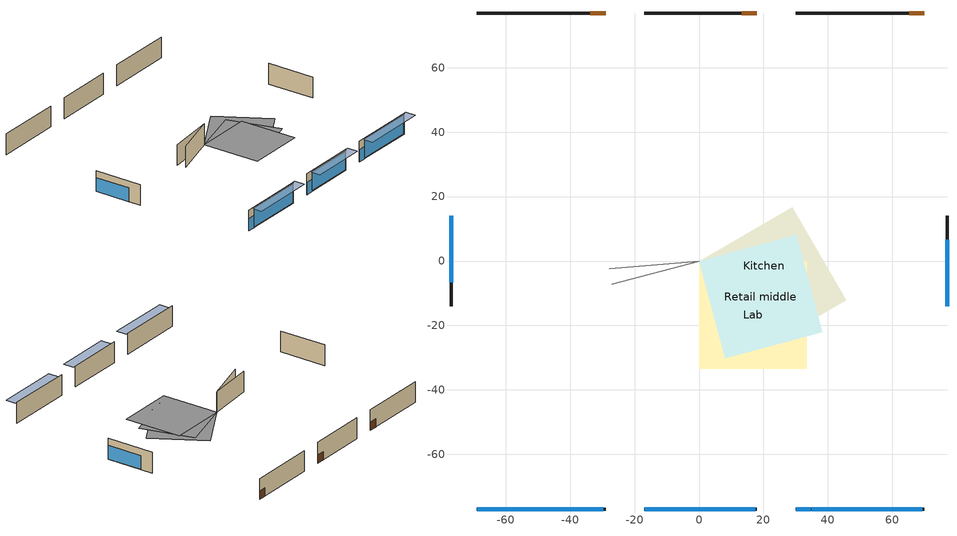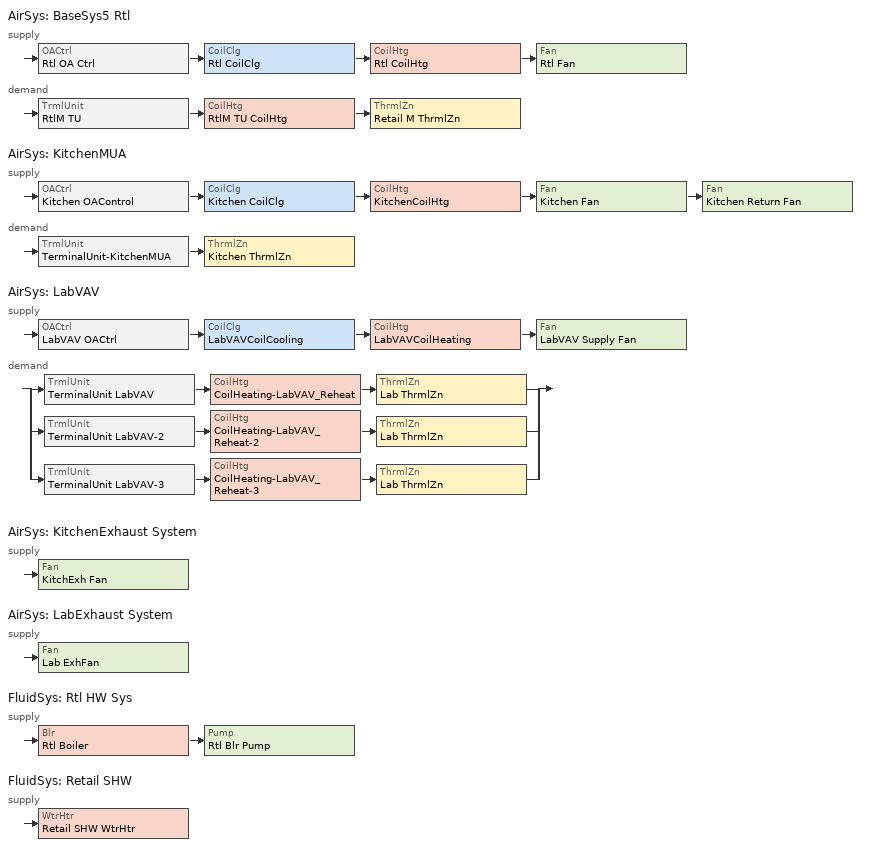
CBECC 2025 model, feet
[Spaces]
Lab
 floor ground (Slab on Grade Cons): 0,0 33.47,0 33.47,-33.47 0,-33.47 z0
 wall outside (Retail Conc ExtWall): -69,-77 -29,-77 / -77,14 -77,-14 / 70,77 30,77 z0:12
 wall to Retail middle (Retail IntWall Cons): -27.89,-2.44 0,0 z0:12
 window (Rtl Fixed Win): -64,-77 -29.71,-77 z0.5:11; -77,14 -77,-6.62 z0:8
 window (Rtl GlassDoor): -68.8,-77 -64.23,-77 z0:7
 door (Rtl Door Cons): 70,77 65.26,77 z0:4.74
Retail middle
 floor ground (Slab on Grade Cons): 0,0 30.24,8.1 38.34,-22.14 8.1,-30.24 z0
 wall outside (Retail Conc ExtWall): -17,-77 18,-77 / 18,77 -17,77 z0:12
 wall to Kitchen (Retail IntWall Cons): 0,0 -27.05,-7.25 z0:12
 window (Rtl Fixed Win): -12,-77 17.52,-77 z0.5:11
 window (Rtl GlassDoor): -16.8,-77 -12.23,-77 z0:7
 door (Rtl Door Cons): 18,77 13.26,77 z0:4.74
Kitchen
 floor ground (Slab on Grade Cons): 0,0 28.98,16.73 45.72,-12.25 16.73,-28.98 z0
 wall outside (Retail Conc ExtWall): 30,-77 70,-77 / 77,-14 77,14 / -29,77 -69,77 z0:12
 window (Rtl Fixed Win): 35,-77 69.29,-77 z0.5:11; 77,-14 77,6.62 z0:8
 window (Rtl GlassDoor): 30.2,-77 34.77,-77 z0:7
 door (Rtl Door Cons): -29,77 -33.74,77 z0:4.74
shading: -66,-77 -66,-83 -27.71,-83 -27.71,-77 z12; -14,-77 -14,-83 19.52,-83 19.52,-77 z12; 33,-77 33,-83 71.29,-83 71.29,-77 z12
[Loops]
AirSys 'BaseSys5 Rtl'
 supply: OACtrl 'Rtl OA Ctrl' > CoilClg 'Rtl CoilClg' > CoilHtg 'Rtl CoilHtg' > Fan 'Rtl Fan'
 demand: TrmlUnit 'RtlM TU' > CoilHtg 'RtlM TU CoilHtg' > ThrmlZn 'Retail M ThrmlZn'
AirSys 'KitchenMUA'
 supply: OACtrl 'Kitchen OAControl' > CoilClg 'Kitchen CoilClg' > CoilHtg 'KitchenCoilHtg' > Fan 'Kitchen Fan' > Fan 'Kitchen Return Fan'
 demand: TrmlUnit 'TerminalUnit-KitchenMUA' > ThrmlZn 'Kitchen ThrmlZn'
AirSys 'LabVAV'
 supply: OACtrl 'LabVAV OACtrl' > CoilClg 'LabVAVCoilCooling' > CoilHtg 'LabVAVCoilHeating' > Fan 'LabVAV Supply Fan'
 demand: split
  | TrmlUnit 'TerminalUnit LabVAV' > CoilHtg 'CoilHeating-LabVAV_Reheat' > ThrmlZn 'Lab ThrmlZn'
  | TrmlUnit 'TerminalUnit LabVAV-2' > CoilHtg 'CoilHeating-LabVAV_Reheat-2' > ThrmlZn 'Lab ThrmlZn'
  | TrmlUnit 'TerminalUnit LabVAV-3' > CoilHtg 'CoilHeating-LabVAV_Reheat-3' > ThrmlZn 'Lab ThrmlZn'
AirSys 'KitchenExhaust System'
 supply: Fan 'KitchExh Fan'
AirSys 'LabExhaust System'
 supply: Fan 'Lab ExhFan'
FluidSys 'Rtl HW Sys'
 supply: Blr 'Rtl Boiler' > Pump 'Rtl Blr Pump'
FluidSys 'Retail SHW'
 supply: WtrHtr 'Retail SHW WtrHtr'
[Proj]
MF8 with Retail Flr1: GasType=NaturalGas; CliZn=ClimateZone12; ZipCode=95555; WeatherStation=SACRAMENTO EXECUTIVE; UseExcptDsgnModel=0; RunTitle=MF8 with Retail Flr1; AnalysisType=Title24Compliance; ResDwellUnits=1; DebugScreen=1
[ResProj]
2019 Prototype 7320ft2 Prop Elec: CALGreen=0; PVCompCredit=0; PVWDCSysSize=( 1, 0, 0, 0, 0 ); AllowExcessPVEDR=0; ReducedPVReq=0; BattMaxCap=0; BattGridHarmCredit=0; SpecifyTargetDRtg=0; Address=1516 Ninth St; IsMultiFamily=1; CentralMFamLaundry=0; DfltMFamLaundryZn=Zone1; UseDefaultACH50=1; Status=New; IsVerified=0; ProjInclKitchen=1; InsulConsQuality=Yes; AllOrientations=0; HasGarage=0; TakeCntrlElecDHWSlrPVCred=0; IAQSupInletsAccessible=1; IAQHasFID=1; ApplRefrigZone[1]=Zone1; ApplWasherZone[1]=Zone1; ApplDryerZone[1]=Zone1; ApplCookZone[1]=Zone1; ApplDishZone[1]=Zone1; Appl_HaveRefrig[1]=1; Appl_HaveDish[1]=1; Appl_HaveCook[1]=1; Appl_HaveWasher[1]=1; Appl_HaveDryer[1]=1; HERSDist=2019 Prototype 7320ft2 Prop Elec-hers-dist-proj; HERSFan=2019 Prototype 7320ft2 Prop Elec-hers-fan-proj; HERSDHW=2019 Prototype 7320ft2 Prop Elec-hers-dhw-proj; HERSProj=2019 Prototype 7320ft2 Prop Elec-hers-proj; SpeclFeatrs=2019 Prototype 7320ft2 Prop Elec-specl-featrs; CSERpt_ZnDataDump=0; CSERpt_HVACDescrip=0; CSERpt_ZnEnergy=0; CSERpt_HtPumpHtg=0; CSERpt_Mtr_All=0; CSERpt_Mtr_Elec=0; CSERpt_Mtr_NGas=0; CSERpt_Mtr_Othr=0; CSERpt_ZnEnergy_DD=0; CSERpt_Mtr_All_DD=0; CSERpt_Mtr_Elec_DD=0; CSERpt_Mtr_NGas_DD=0; CSERpt_Mtr_Othr_DD=0; CSERpt_ZnEnergy_CD=0; CSERpt_Mtr_All_CD=0; CSERpt_Mtr_Elec_CD=0; CSERpt_Mtr_NGas_CD=0; CSERpt_Mtr_Othr_CD=0; CSERpt_ZnEnergy_HD=0; CSERpt_Mtr_All_HD=0; CSERpt_Mtr_Elec_HD=0; CSERpt_Mtr_NGas_HD=0; CSERpt_Mtr_Othr_HD=0
[Bldg]
Multifamily 8 Units: TotStoryCnt=3; AboveGrdStoryCnt=3
[ConsAssm]
Name | CompatibleSurfType | MatRef[1] | MatRef[2] | MatRef[3] | MatRef[4] | MatRef[5]
Retail Conc ExtWall | ExteriorWall | Stucco - 7/8 in. | Concrete - 140 lb/ft3 - 8 in. | Compliance Insulation R2.00 | Wood Frm | Gypsum Board - 1/2 in.
Slab on Grade Cons | UndergroundFloor
Retail IntWall Cons | InteriorWall | Gypsum Board - 1/2 in. | Retail IntWall WdFrame | Gypsum Board - 1/2 in.
[Mat]
Name | CodeCat | CodeItem | FrmMat | FrmConfig | FrmDepth | CavityIns
Stucco - 7/8 in. | Plastering Materials | Stucco - 7/8 in.
Concrete - 140 lb/ft3 - 8 in. | Concrete | Concrete - 140 lb/ft3 - 8 in.
Compliance Insulation R2.00 | Insulation Board | Compliance Insulation R2.00
Wood Frm | Composite |  | Wood | Wall16inOC | 3_5In
Gypsum Board - 1/2 in. | Bldg Board and Siding | Gypsum Board - 1/2 in.
Retail IntWall WdFrame | Composite |  | Wood | Wall16inOC | 3_5In | 19
[FenCons] FenType=VerticalFenestration; SHGC=0.25; UFactor=0.36; VT=0.42
Name | FenProdType | DrAutoCloser
Rtl Fixed Win | FixedWindow
Rtl GlassDoor | GlazedDoor | 1
[DrCons]
Rtl Door Cons: Type=MetalInsulatedSwingingDoor; CertificationMthd=DefaultPerformance; Open=Swinging; DrAutoCloser=1
[ResZnGrp]
Name | Z | FlrToFlrHgt | FlrToCeilingHgt
ResZn Group F1 | 12 | 10 | 9
ResZn Group F2 | 22 | 10 | 9
ResZn Group Attic | 32
[ResZn] Type=Conditioned; Status=New; HVACSysStatus=New; DHWSys1Status=New; CeilingHeight=9; FloorHeight=10; WinHeadHeight=6.7; NumStories=1
Name | FloorArea | Bottom
Zone1 | 3000 | 12.7
Zone2 | 4320 | 22.7
[ResExtWall] Status=New; Construction=Exterior Wall Cons; Tilt=90; Absorptivity=0.5
Name | Orientation | OrientationValue | Area
Zone1WallFront; Zone2WallFront | Front | 0 | 1037
Zone1WallLeft; Zone2WallLeft | Left | 90 | 255
Zone1WallBack; Zone2WallBack | Back | 180 | 1037
Zone1WallRight; Zone2WallRight | Right | 270 | 255
[ResWin] Status=New; SpecMethod=Window Dimensions (required for fins/overhangs); Height=5; Width=3; NFRCUfactor=0.3; NFRCSHGC=0.23; UfactorSHGCSource=NFRC; ExteriorShade=Insect Screen (default); exHeight=5; exWidth=3; exNFRCUfactor=0.3; exNFRCSHGC=0.23; exUfactorSHGCSource=NFRC; exExteriorShade=Insect Screen (default); ModelFinsOverhang=0; OverhangDepth=1; OverhangDistUp=1.33; OverhangExL=3; OverhangExR=3; OverhangFlap=0.4; exOverhangDepth=1; exOverhangDistUp=1.33; exOverhangExL=3; exOverhangExR=3; exOverhangFlap=0.4; LeftFinDepth=0; LeftFinBotUp=0; exLeftFinDepth=0; exLeftFinBotUp=0; RightFinDepth=0; RightFinTopUp=0; RightFinDistR=0; RightFinBotUp=0; exRightFinDepth=0; exRightFinTopUp=0; exRightFinDistR=0; exRightFinBotUp=0
Name | Multiplier | exMultiplier | LeftFinTopUp | LeftFinDistL | exLeftFinTopUp | exLeftFinDistL
Zone1WinFront; Zone1WinBack; Zone2WinFront | 10.98 | 10.98 | 0 | 0 | 0 | 0
Zone1WinLeft; Zone1WinRight; Zone2WinLeft | 2.7 | 2.7 | 0 | 0 | 0 | 0
Zone2WinBack | 10.98 | 10.98 | 1.33 | 1 | 1.33 | 1
Zone2WinRight | 2.7 | 2.7 | 1.33 | 1 | 1.33 | 1
[ResDr] Status=New; Area=80; Ufactor=0.2; exUfactor=0.2
Zone1DoorFront; Zone2DoorFront
[DwellUnit] Count=2
Name | DwellUnitTypeRef | CondFlrArea | WasherZoneRef | DryerZoneRef
OneBedroomDownstairsZone1; OneBedroomUpstairsZone1 | OneBedroom | 750 | Zone1 | Zone1
TwoBedroomUpstairsZone2; TwoBedroomDownstairsZone2 | TwoBedroom | 1080 | Zone2 | Zone2
[ResIntFlr] Status=New; Construction=Interior Floor; IsPartySurface=1; OtherSideModeled=1
Name | Area | FloorZ | Outside
Zone1ToRtlW | 1120 | 12.7 | Lab
Zone1ToRtlM | 980 | 12.7 | Retail middle
Zone1ToRtlE | 1120 | 12.7 | Kitchen
Zone2ToZone1InteriorFloor | 3660 | 22.7 | Zone1
[ResCeilingBelowAttic]
Zone2ToAtticCeiling: Status=New; Area=3660; Construction=Ceiling Below Attic Cons; AtticZone=Attic
[ResAttic]
Attic: Type=Ventilated; Status=New; RoofRise=5; Construction=Attic Roof Cons; RoofSolReflect=0.2; RoofEmiss=0.85
[Story]
Retail Story: Z=0; FlrToFlrHgt=13; FlrToCeilingHgt=12
[Spc] Story=Retail Story; SHWFluidSegRef=Retail SHW PrmSup
Name | ThrmlZnRef | Area | SpcFunc | VentACH | VentPerSpc | KitExhHoodLen[1] | KitExhHoodLen[2] | KitExhHoodStyle[1] | KitExhHoodStyle[2] | GuestRmResSpcDHWFeaturesRef
Lab | Lab ThrmlZn | 1120 | Laboratory, Scientific | 20
Retail middle | Retail M ThrmlZn | 980 | Retail Sales Area (Retail Merchandise Sales)
Kitchen | Kitchen ThrmlZn | 1120 | Kitchen/Food Preparation Area |  | 1000 | 5 | 5 | BackshelfOrPassover | WallMountedCanopy | Kitchen gstrm
[ThrmlZn]
Name | PriAirCondgSysRef[1] | ExhSysRef | VentSysRef
Lab ThrmlZn | LabVAV | LabExhaust System
Retail M ThrmlZn | BaseSys5 Rtl |  | BaseSys5 Rtl
Kitchen ThrmlZn | KitchenMUA | KitchenExhaust System | KitchenMUA
[AirSys]
BaseSys5 Rtl: Type=PVAV; CtrlSysType=DDCToZone; ClgCtrl=WarmestReset
KitchenMUA: Type=SZAC; CtrlZnRef=Kitchen ThrmlZn; NightCycleFanCtrl=CycleOnCallPrimaryZone; AirFlowPerTon=300; NRCAMch02A=1; NRCAMch05A=1; NRCAMch12A=1
LabVAV: Type=PVAV; CtrlSysType=DDCToZone; ClgCtrl=WarmestReset; NRCAMch02A=1; ReheatCtrlMthd=DualMaximum; OptStart=1; ClRstSupHi=60; ClRstSupLow=55
KitchenExhaust System: Type=Exhaust; ExhSysType=CommercialKitchen; ExhOperMode=CoupledToSystem; ExhCtrlMthd=VariableFlowVariableSpeedFan
LabExhaust System: Type=Exhaust; ExhSysType=Laboratory; ExhCtrlMthd=VariableFlowVariableSpeedFan
[AirSeg]
Name | Sys | Type | Path
Rtl SupAirSeg | BaseSys5 Rtl | Supply
Rtl RetAirSeg | BaseSys5 Rtl | Return
Kitchen SupAirSeg | KitchenMUA | Supply | Direct
Kitchen ReturnAirSeg | KitchenMUA | Return
LabVAV AirSegment Supply | LabVAV | Supply
LabVAV AirSegment Return | LabVAV | Return | Ducted
Kitchen ExhaustAirSeg | KitchenExhaust System | Exhaust
Lab ExhAirSeg | LabExhaust System | Exhaust
[CoilClg] Type=DirectExpansion
Name | Sys | NumClgStages
Rtl CoilClg | BaseSys5 Rtl | 2
Kitchen CoilClg | KitchenMUA
LabVAVCoilCooling | LabVAV
[CoilHtg]
Name | Sys | Type | FluidSegInRef | FluidSegOutRef | CapTotGrossRtd
Rtl CoilHtg; RtlM TU CoilHtg | BaseSys5 Rtl | HotWater | Rtl PriSupSeg | Rtl PriRetSeg
KitchenCoilHtg | KitchenMUA | Furnace
LabVAVCoilHeating | LabVAV | HotWater | Rtl PriSupSeg | Rtl PriRetSeg | 3e+06
CoilHeating-LabVAV_Reheat; CoilHeating-LabVAV_Reheat-2; CoilHeating-LabVAV_Reheat-3 | LabVAV | HotWater | Rtl PriSupSeg | Rtl PriRetSeg
[Fan]
Name | Sys | ModelingMthd | CtrlMthd | TotStaticPress
Rtl Fan | BaseSys5 Rtl
Kitchen Fan; Kitchen Return Fan | KitchenMUA
LabVAV Supply Fan | LabVAV | BrakeHorsePower
KitchExh Fan | KitchenExhaust System | StaticPressure | VariableSpeedDrive | 2.5
Lab ExhFan | LabExhaust System | StaticPressure |  | 4.5
[OACtrl]
Name | Sys | EconoCtrlMthd | EconoIntegration | AirSegSupRef | AirSegRetRef
Rtl OA Ctrl | BaseSys5 Rtl | DifferentialDryBulb | Integrated | Rtl SupAirSeg | Rtl RetAirSeg
Kitchen OAControl | KitchenMUA | DifferentialDryBulb | Integrated
LabVAV OACtrl | LabVAV
[TrmlUnit]
Name | Sys | Type | ZnServedRef
RtlM TU | BaseSys5 Rtl | VAVReheatBox | Retail M ThrmlZn
TerminalUnit-KitchenMUA | KitchenMUA | Uncontrolled | Kitchen ThrmlZn
TerminalUnit LabVAV; TerminalUnit LabVAV-2; TerminalUnit LabVAV-3 | LabVAV | VAVReheatBox | Lab ThrmlZn
[PVArray]
PV Array: DCSysSize=16
[FluidSys]
Name | Type
Rtl HW Sys | HotWater
Retail SHW | ServiceHotWater
[FluidSeg]
Name | Sys | Type | Src
Rtl PriSupSeg | Rtl HW Sys | PrimarySupply
Rtl PriRetSeg | Rtl HW Sys | PrimaryReturn
Retail SHW PrmSup | Retail SHW | PrimarySupply
Retail SHW Makeup | Retail SHW | MakeupFluid | MunicipalWater
[Blr]
Rtl Boiler: Sys=Rtl HW Sys; Type=HotWater; FuelSrc=Gas; DraftType=Natural; FluidSegInRef=Rtl PriRetSeg; FluidSegOutRef=Rtl PriSupSeg
[Pump]
Rtl Blr Pump: Sys=Rtl HW Sys
[WtrHtr]
Retail SHW WtrHtr: Sys=Retail SHW; FluidSegOutRef=Retail SHW PrmSup; FluidSegMakeupRef=Retail SHW Makeup
[ResConsAssm] RoofDeckLayer=Wood Siding/sheathing/decking; FloorSurfaceLayer=Carpeted; FloorDeckLayer=Wood Siding/sheathing/decking; OtherSideFinishLayer=Gypsum Board; RadiantBarrier=0; RaisedHeelTruss=0; RaisedHeelTrussHeight=3.5
Name | CanAssignTo | Type | RoofingLayer | InsideFinishLayer | CavityLayer | FrameLayer | SheathInsulLayerRVal | WallExtFinishLayer | RoofingType | CavInsulOverFrame | FlrExtConditions
Exterior Wall Cons | Exterior Walls | Wood Framed Wall | Light Roof (Asphalt Shingle) | Gypsum Board | R 21 | 2x6 @ 16 in. O.C. | 4 | Synthetic Stucco | all others
Ceiling Below Attic Cons | Ceilings (below attic) | Wood Framed Ceiling | Light Roof (Asphalt Shingle) | Gypsum Board | R 38 | 2x4 Bottom Chord of Truss @ 24 in. O.C. |  |  | all others
Interior Floor Cons; Interior Floor | Interior Floors | Wood Framed Floor | Light Roof (Asphalt Shingle) | Gypsum Board |  | 2x12 @ 16 in. O.C. |  |  | all others
Attic Roof Cons | Attic Roofs | Wood Framed Ceiling | 10 PSF (RoofTileAirGap) |  | R 19 | 2x4 @ 24 in. O.C. |  |  | Steep Slope Roof tile, metal tile, or wood shakes | 0
Garage Attic Roof Cons | Attic Roofs | Wood Framed Ceiling | 10 PSF (RoofTileAirGap) |  |  | 2x4 @ 24 in. O.C. |  |  | Steep Slope Roof tile, metal tile, or wood shakes | 0
Ext Floor Cons | Exterior Floors | Wood Framed Floor | Light Roof (Asphalt Shingle) | Gypsum Board | R 19 in 5-1/2 in. cavity (R-18) | 2x4 @ 16 in. O.C. |  |  | all others |  | Exterior
Garage Ext Wall Cons | Exterior Walls | Wood Framed Wall | Light Roof (Asphalt Shingle) | Gypsum Board |  | 2x4 @ 16 in. O.C. |  | 3 Coat Stucco | all others
Garage Ceiling Below Attic Cons | Ceilings (below attic) | Wood Framed Ceiling | Light Roof (Asphalt Shingle) | Gypsum Board |  | 2x4 Bottom Chord of Truss @ 24 in. O.C. |  |  | all others
R19 IntFloor Cons | Interior Floors | Wood Framed Floor | Light Roof (Asphalt Shingle) | Gypsum Board | R 19 in 5-1/2 in. cavity (R-18) | 2x6 @ 16 in. O.C. |  |  | all others
IntWall Cons | Interior Walls | Wood Framed Wall | Light Roof (Asphalt Shingle) | Gypsum Board | R 21 | 2x6 @ 16 in. O.C. |  |  | all others
[ResMat]
Name | Density | SpecHeat | Conductivity | ConductivityCT | RValPerInch | Thickness | ConductivityQII
SoftWood | 35 | 0.39 | 0.08167 | 0.0012 | 1.0204
Steel | 489 | 0.12 | 26.2 |  | 0.00318
SIPSskin | 41 | 0.45 | 0.06127 | 0.0012 | 1.36 | 0.4375
Ceiling Insul | 1.5 | 0.2 |  | 0.00418
Other Insul | 1.5 | 0.2 |  | 0.0032537
Gypsum Board | 40 | 0.27 | 0.09167 | 0.0001217 | 0.9091 | 0.5
Insul-R4-D1.5-SH0.35-C0.02083 | 1.5 | 0.35 | 0.0208325 | 0.00175 |  | 1 | 0.0208325
Synthetic Stucco | 58 | 0.2 | 0.2 |  | 0.5333 | 0.375
Carpet | 12.3 | 0.34 | 0.02 |  | 4.1667 | 0.5
Wood layer | 41 | 0.45 | 0.06127 | 0.0012 | 1.36 | 0.5
TileGap | 0.075 | 0.24 | 0.07353 |  | 1.1333 | 0.75
10 PSF Roof | 120 | 0.2 | 1 |  | 0.0833 | 1
VertWallCavity | 0.075 | 0.24 | 0.314 | 0.00397 | 1.1333 | 3.5
3 Coat Stucco | 116 | 0.2 | 0.4167 |  | 0.2686 | 0.875
Ins-R21-D1.5-SH0.2-C0.02183 | 1.5 | 0.2 | 0.0218254 | 0.0032537 |  |  | 0.0218254
Ins-R9.1-D1.5-SH0.2-C0.03205 | 1.5 | 0.2 | 0.0320513 | 0.00418 |  |  | 0.0320513
Ins-R13-D1.5-SH0.2-C0.02244 | 1.5 | 0.2 | 0.0224376 | 0.0032537 |  |  | 0.0224376
FrameGap | 0 | 0 | 200 |  | 0.000417
Ins-R18-D1.5-SH0.2-C0.0162 | 1.5 | 0.2 | 0.0162037 | 0.0032537 |  |  | 0.0162037
Ins-R18-D1.5-SH0.2-C0.02546 | 1.5 | 0.2 | 0.025463 | 0.0032537 |  |  | 0.025463
[DwellUnitType] WasherOption=In-Unit; DryerOption=In-Unit; DryerFuel=Electricity; CookFuel=Electricity; IAQSupInletsAccessible=1; IAQHasFID=0; IAQOption=Default Minimum Balanced IAQ Fan; IAQFanCnt=( 1, 1, 1, 1 ); HVACFanRef=HVACFan-Furnace; NumDHWSysTypes=1; DHWSysRef[1]=DHWHeatpump; TotShowersServed[1]=1; TotBathsServed[1]=1; CompactDistrib=not compact; CDSpecFixDists=0; ServesAsDHWHtr=0; DHWSystemType=Standard; DHWAmbientCond=Unconditioned; SCSysRptCount[1]=1; SCSysRptCount[2]=1
Name | NumBedrooms | CondFlrArea | IAQFanRef[1] | HVACSysType | NumHtPumpEquipTypes | HVACHtPumpRef[1] | HtPumpEquipCount[1] | HVACDistRef | SCSysRptRef[1] | SCSysRptRef[2] | NumHeatEquipTypes | HVACHeatRef[1] | HeatEquipCount[1] | NumCoolEquipTypes | HVACCoolRef[1] | CoolEquipCount[1]
OneBedroom | 1 | 750 | IAQFan1 | Heat Pump Heating and Cooling System | 1 | HeatpumpSystem | 1 | AirDistributionSystem | OneBedroomUpstairsZone1 1/2 | :HeatpumpSystem:AirDistributionSystem:HVACFan-HeatPump:2:3 | OneBedroomUpstairsZone1 2/2 | :HeatpumpSystem:AirDistributionSystem:HVACFan-HeatPump:2:3
TwoBedroom | 2 | 1080 | IAQFan2 | Other Heating and Cooling System |  |  |  | AirDistributionSystem 2 | TwoBedroomUpstairsZone1 1/2 | :HeatpumpSystem:AirDistributionSystem:HVACFan-HeatPump:2:3 | TwoBedroomUpstairsZone1 2/2 | :HeatpumpSystem:AirDistributionSystem:HVACFan-HeatPump:2:3 | 1 | HeatingComponent | 1 | 1 | CoolingComponent | 1
[ResHVACSys] Type=Heat Pump Heating and Cooling System; Status=New; NumHtPumpSystemTypes=1; HtPumpSystemCount[1]=4; HtPumpSystem[1]=HeatpumpSystem; DistribSystem=AirDistributionSystem; Fan=HVACFan-HeatPump
Zone1 HVACSys; Zone2 HVACSys
[ResHtgSys]
HeatingComponent: Type=Boiler - Gas or oil boiler; AFUE=80; AutoSize=1
[ResClgSys]
CoolingComponent: Type=SplitAirCond - Split air conditioning system; EffMetric=SEER/EER; SEER=14; EER=11.7; ACCharge=Verified; RefrigerantType=R410A; AutoSize=1; UseEERinAnalysis=1; IsZonal=0
[ResHtPumpSys]
HeatpumpSystem: Type=SplitHeatPump - Ducted central split heat pump; EffMetric=HSPF2/SEER2/EER2; HSPF=8.2; AutoSize=1; SEER=14; EER=11.7; CFMperTon=350; ACCharge=Verified; RefrigerantType=R410A; ClSizingFactor=1.1; IsMultiSpeed=0; IsZonal=0; UseEERinAnalysis=1; BackupOption=Electric Resistance; IsDualFuel=0; VCHPDucts=Unducted; HERSHtPumpRef=HeatpumpSystem-hers-htpump
[ResDistSys] Type=Ducts located entirely in conditioned space; Status=New; DefaultSystem=1; HasBypassDuct=0; HERSCheck=AirDistributionSystem-hers-dist; IsLessThanFortyFt=0
AirDistributionSystem; AirDistributionSystem 2
[ResFanSys] Type=Single Speed Fan; DefaultSystem=0
Name | WperCFMCool | HERSCheck
HVACFan-Furnace | 0.45
HVACFan-HeatPump | 0.58 | HVACFan-HeatPump-hers-fan
[ResIAQFan] WperCFMIAQ=0.25; IAQFanType=Balanced; IncludesRecov=0; SensRecovEff=0; AdjSensRecovEff=0; SetPerfByHVIInterp=0
Name | IAQCFM
IAQFan1 | 37.5
IAQFan2 | 54.9
[ResDHWSys] SystemType=Standard; UseMaxDurNumHtrs=0; CHPWHIntegPkgType=Residential (NEEA rated) Product; CHPWHLoopTankConfig=None (return to Primary); CHPWHLoopTankType=Electric Resistance; TotShowersServed=1; TotBathsServed=1; DemRespControl=Basic
Name | CentralRecircType | CentralDHWType | DHWHeater[1] | HeaterMult[1] | RecircPumpPwr | LoopPipeInsulThk[1] | RecircPipeLoc[1] | NRecircLoops | BranchLossModel | HERSCheck | CHPWHSysDescrip | CHPWHCompType | CHPWHAutosize | CHPWHNumComp | CHPWHTotTankVol | CHPWHTankCount | CHPWHTankRVal | CHPWHTankLoc | CHPWHSrcAirLoc | CHPWHLoopTankVol | LoopHeater
DHWGas | Central with Recirculation | Other | Gas | 1 | 62.1667 | 1.5 | Semi-Conditioned | 1 | Old Scheduled (independent of draws) | DHWGas-hers-dhw
DHWHeatpump | Central with Recirculation | HPWH |  | 2 | 10 | 2 | Semi-Conditioned |  |  | DHWHeatpump-hers-dhw | Single Pass Primary | Sanden GS3-45HPA-US (4kW cap @ 40F) | 0 | 2 | 160 | 1 | 16 | Outside | Outside | 80 | DHW Loop Tank Heater 1
DHWElectric | Non-Central |  | Electric | 1 |  | 1.5 | Conditioned |  |  | DHWElectric-hers-dhw
[ResDWHRSys] Type=Vertical; CSARatedEff=50
Drain Water Heat Recovery System 1; Drain Water Heat Recovery System 2
[ResWtrHtr] ExtInsulRVal=0; AmbientCond=Unconditioned; HasElecMiniTank=0; ElecMiniTankPower=0
Name | HeaterElementType | TankType | HPWHCategory | EnergyFactor | TankVolume | IntInsulRVal | StandbyLossFrac | RecovEff | HPWHBrand | HPWHModel | TankOutside | ASHPTSrcOutside | NonStdTankVolume | RatedFlow
Gas | Gas | Boiler | Non-UEF Rated (existing only) | 0.8 | 150 | 12 | 750 | 70
Heatpump | Heat Pump | Small Storage | Residential (NEEA rated) Product | 0.59 |  | 0 |  |  | SANCO2 | GS3-45HPA-US & SAN-83SSAQA (83 gal) | 1 | 1 | 275
Electric | Electric Resistance | Consumer Instantaneous (UEF) | Non-UEF Rated (existing only) | 0.92 | 0 | 0 |  | 99 |  |  |  |  |  | 2
[ResLpTankHtr]
DHW Loop Tank Heater 1: whResHtPwr=4500; whVol=80; TankOutside=1
